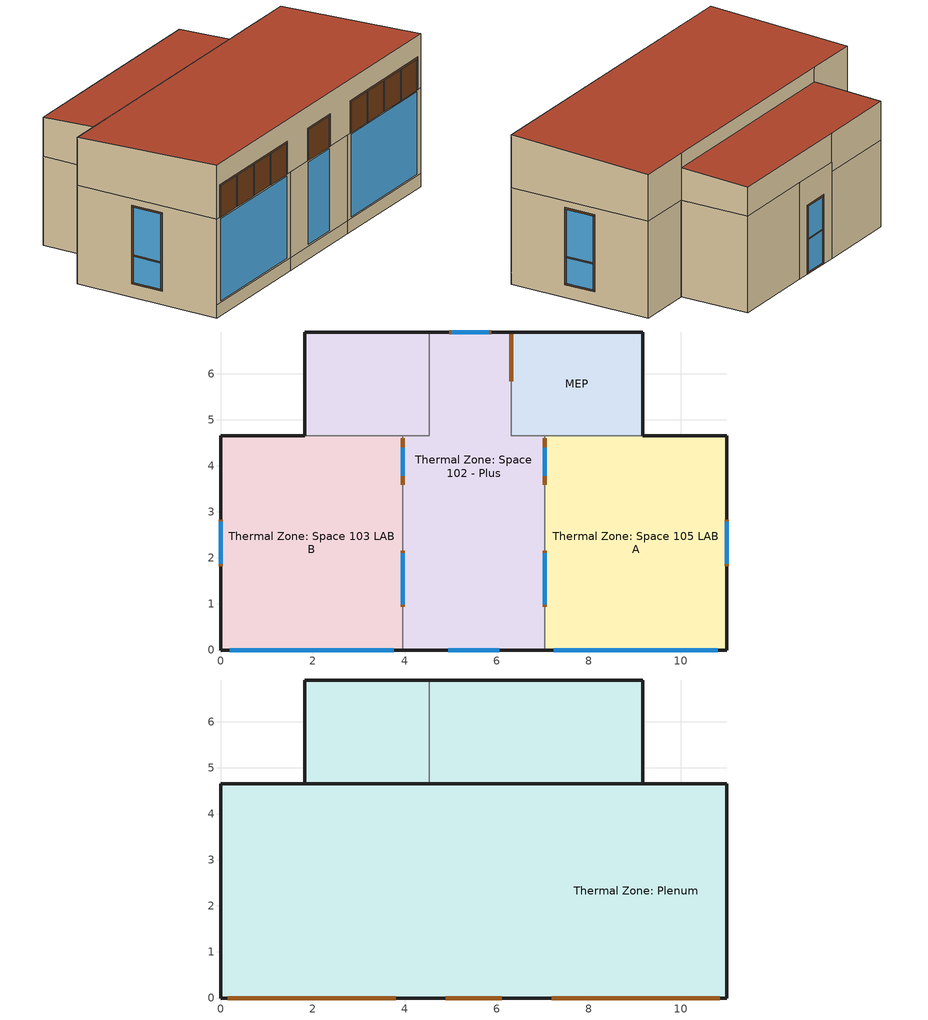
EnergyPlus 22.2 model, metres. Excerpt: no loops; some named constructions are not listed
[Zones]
MEP
 floor ground (HIBO Slab Sealed Concrete): 9.17,6.91 9.17,4.65 6.31,4.65 6.31,6.91 z0
 wall outside (HIBO CMU Veneer Exterior Wall): 9.17,4.65 9.17,6.91 6.31,6.91 z0:3.05
 wall to Thermal Zone: Space 105 LAB A (HIBO Interior Partition SA.8.21): 7.04,4.65 9.17,4.65 z0:3.05
 wall to Thermal Zone: Space 102 - Plus (HIBO Interior Partition SA.8.21): 6.31,4.65 7.04,4.65 z0:3.05
 wall to Thermal Zone: Space 102 - Plus (HIBO Interior Partition SA.6.20): 6.31,6.91 6.31,4.65 z0:3.05
 door inside (HIBO Metal Frame Strip): 6.31,6.86 6.31,5.85 z2.13:2.18; 6.31,5.9 6.31,5.85 / 6.31,6.86 6.31,6.81 z0:2.13
 door inside (HIBO HM Door 1-3-4in): 6.31,6.81 6.31,5.9 z0:2.13
Thermal Zone: Space 103 LAB B
 floor ground (HIBO Slab Carpet): 3.96,4.65 3.96,0 0,0 0,4.65 z0
 wall outside (HIBO Metal Panel Exterior Wall): 1.83,4.65 0,4.65 0,0 z0:3.05; 0,0 3.96,0 z0.41:3.05
 wall outside (HIBO CMU Veneer Exterior Wall): 0,0 3.96,0 z0:0.41
 wall to Thermal Zone: Space 102 - Plus (HIBO Interior Partition SA.8.21): 3.96,4.65 1.83,4.65 z0:2.74
 wall to Thermal Zone: Space 102 - Plus (HIBO Interior Partition SA.6.20): 3.96,0 3.96,2.73 3.96,4.65 z0:3.05
 wall to Thermal Zone: Plenum (HIBO Interior Partition SA.8.21): 3.96,4.65 1.83,4.65 z2.74:3.05
 window (EXT_Window_SN54): 0.2,0 3.76,0 z0.46:3; 0,2.78 0,1.87 z0.46:1.27; 0,2.78 0,1.87 z1.32:2.79
 window inside (HIBO Interior CTG): 3.96,3.79 3.96,4.4 z1.07:1.98; 3.96,0.99 3.96,2.11 z1.07:1.88
 door inside (HIBO Metal Frame Strip): 3.96,3.59 3.96,4.6 z2.13:2.18; 3.96,3.59 3.96,3.64 / 3.96,4.55 3.96,4.6 z0:2.13; 3.96,0.94 3.96,2.16 z1.02:1.07; 3.96,0.94 3.96,2.16 z1.88:1.93; 3.96,0.94 3.96,0.99 / 3.96,2.11 3.96,2.16 z1.07:1.88
 door inside (HIBO HM Door 1-3-4in): 3.96,3.64 3.96,4.55 z0:1.07; 3.96,3.64 3.96,4.55 z1.98:2.13; 3.96,3.64 3.96,3.79 / 3.96,4.4 3.96,4.55 z1.07:1.98
 door (HIBO Exterior Aluminum Frame Strip): 0,2.84 0,1.82 z0.41:0.46; 0,2.84 0,1.82 z2.79:2.84; 0,1.87 0,1.82 / 0,2.84 0,2.78 z0.46:2.79; 0,2.78 0,1.87 z1.27:1.32
Thermal Zone: Space 102 - Plus
 floor ground (HIBO Slab Carpet): 7.04,2.73 7.04,0 3.96,0 3.96,2.73 z0
 floor ground (HIBO Slab Sealed Concrete): 6.31,6.91 6.31,4.65 7.04,4.65 7.04,2.73 3.96,2.73 3.96,4.65 4.53,4.65 4.53,6.91 z0; 4.53,6.91 4.53,4.65 1.83,4.65 1.83,6.91 z0
 wall outside (HIBO Metal Panel Exterior Wall): 3.96,0 7.04,0 z0.41:3.05
 wall outside (HIBO CMU Veneer Exterior Wall): 6.31,6.91 4.53,6.91 z0:3.05; 4.53,6.91 1.83,6.91 1.83,4.65 z0:2.74; 3.96,0 7.04,0 z0:0.41
 wall to Thermal Zone: Space 105 LAB A (HIBO Interior Partition SA.6.20): 7.04,0 7.04,2.73 7.04,4.65 z0:3.05
 wall to Thermal Zone: Plenum (HIBO Interior Partition SA.6.20): 4.53,6.91 4.53,4.65 3.96,4.65 z2.74:3.05
 window (EXT_Window_SN54): 4.94,0 6.06,0 z0.46:3; 5.83,6.91 5.02,6.91 z0.05:1.07; 5.83,6.91 5.02,6.91 z1.12:2.13
 window inside (HIBO Interior CTG): 7.04,3.79 7.04,4.4 z1.07:1.98; 7.04,0.99 7.04,2.11 z1.07:1.88
 door inside (HIBO Metal Frame Strip): 7.04,3.59 7.04,4.6 z2.13:2.18; 7.04,3.59 7.04,3.64 / 7.04,4.55 7.04,4.6 z0:2.13; 7.04,0.94 7.04,2.16 z1.02:1.07; 7.04,0.94 7.04,2.16 z1.88:1.93; 7.04,0.94 7.04,0.99 / 7.04,2.11 7.04,2.16 z1.07:1.88
 door inside (HIBO HM Door 1-3-4in): 7.04,3.64 7.04,4.55 z0:1.07; 7.04,3.64 7.04,4.55 z1.98:2.13; 7.04,3.64 7.04,3.79 / 7.04,4.4 7.04,4.55 z1.07:1.98
 door (HIBO Exterior Aluminum Frame Strip): 5.88,6.91 4.97,6.91 z0:0.05; 5.88,6.91 4.97,6.91 z2.13:2.18; 5.02,6.91 4.97,6.91 / 5.88,6.91 5.83,6.91 z0.05:2.13; 5.83,6.91 5.02,6.91 z1.07:1.12
Thermal Zone: Space 105 LAB A
 floor ground (HIBO Slab Carpet): 7.04,4.65 11,4.65 11,0 7.04,0 z0
 wall outside (HIBO Metal Panel Exterior Wall): 11,0 11,4.65 9.17,4.65 z0:3.05; 7.04,0 11,0 z0.41:3.05
 wall outside (HIBO CMU Veneer Exterior Wall): 7.04,0 11,0 z0:0.41
 window (EXT_Window_SN54): 7.24,0 10.8,0 z0.46:3; 11,1.87 11,2.78 z0.46:1.27; 11,1.87 11,2.78 z1.32:2.79
 door (HIBO Exterior Aluminum Frame Strip): 11,1.82 11,2.84 z0.41:0.46; 11,1.82 11,2.84 z2.79:2.84; 11,1.82 11,1.87 / 11,2.78 11,2.84 z0.46:2.79; 11,1.87 11,2.78 z1.27:1.32
Thermal Zone: Plenum
 floor to Thermal Zone: Space 105 LAB A (HIBO APC-1 Ceiling): 11,4.65 11,0 7.04,0 7.04,4.65 z3.05
 floor to MEP (HIBO APC-1 Ceiling): 9.17,6.91 9.17,4.65 6.31,4.65 6.31,6.91 z3.05
 floor to Thermal Zone: Space 102 - Plus (HIBO GYP Ceiling): 7.04,2.73 7.04,0 3.96,0 3.96,2.73 z3.05
 floor to Thermal Zone: Space 102 - Plus (HIBO APC-1 Ceiling): 6.31,6.91 6.31,4.65 7.04,4.65 7.04,2.73 3.96,2.73 3.96,4.65 4.53,4.65 4.53,6.91 z3.05; 4.53,6.91 4.53,4.65 1.83,4.65 1.83,6.91 z2.74
 floor to Thermal Zone: Space 103 LAB B (HIBO APC-1 Ceiling): 3.96,4.65 3.96,0 0,0 0,4.65 z3.05
 wall outside (HIBO Metal Panel Exterior Wall): 1.83,4.65 0,4.65 / 11,4.65 9.17,4.65 z3.05:4.52; 0,0 11,0 z3.05:4.72; 9.17,4.65 1.83,4.65 z4.06:4.52; 0,4.65,4.52 0,4.65,3.05 0,0,3.05 0,0,4.72; 11,0,4.72 11,0,3.05 11,4.65,3.05 11,4.65,4.52
 wall outside (HIBO CMU Veneer Exterior Wall): 4.53,6.91 1.83,6.91 z2.74:3.96; 9.17,6.91 4.53,6.91 z3.05:3.96; 1.83,6.91,3.96 1.83,6.91,2.74 1.83,4.65,2.74 1.83,4.65,4.06; 9.17,4.65,4.06 9.17,4.65,3.05 9.17,6.91,3.05 9.17,6.91,3.96
 door (HIBO Exterior Aluminum Frame Strip): 0.15,0 3.81,0 / 4.89,0 6.11,0 / 7.19,0 10.85,0 z4.01:4.06; 0.15,0 0.2,0 / 3.76,0 3.81,0 / 1.05,0 1.1,0 / 1.95,0 2,0 / 2.85,0 2.91,0 / 4.89,0 4.94,0 / 6.06,0 6.11,0 / 7.19,0 7.24,0 / 10.8,0 10.85,0 / 8.09,0 8.15,0 / 9,0 9.05,0 / 9.9,0 9.95,0 z3.05:4.01
 door (HIBO ITSG Opaque Panel): 0.2,0 1.05,0 / 1.1,0 1.95,0 / 2,0 2.85,0 / 2.91,0 3.76,0 / 4.94,0 6.06,0 / 7.24,0 8.09,0 / 8.15,0 9,0 / 9.05,0 9.9,0 / 9.95,0 10.8,0 z3.05:4.01
 roof outside (HIBO EPDM Insulated Roof): 9.17,6.91,3.96 1.83,6.91,3.96 1.83,4.65,4.06 9.17,4.65,4.06; 0,4.65,4.52 0,0,4.72 11,0,4.72 11,4.65,4.52
[SizingPeriod:DesignDay] Month=1; Day of Month=21; Day Type=WinterDesignDay; Daily Dry-Bulb Temperature Range {deltaC}=0; Dry-Bulb Temperature Range Modifier Type=DefaultMultipliers; Barometric Pressure {Pa}=97784; Wind Direction {deg}=340; Rain Indicator=No; Snow Indicator=No; Daylight Saving Time Indicator=No; Solar Model Indicator=ASHRAEClearSky; Sky Clearness=0; Begin Environment Reset Mode=FullResetAtBeginEnvironment
Name | Maximum Dry-Bulb Temperature {C} | Humidity Condition Type | Wetbulb or DewPoint at Maximum Dry-Bulb {C} | Wind Speed {m/s}
Omaha Eppley Airfield Ann Htg 99.6% Condns DB | -21.3 | Wetbulb | -21.3 | 4.5
Omaha Eppley Airfield Ann Htg Wind 99.6% Condns WS=>MCDB | -8.6 | Wetbulb | -8.6 | 13.8
Omaha Eppley Airfield Ann Hum_n 99.6% Condns DP=>MCDB | -20.6 | Dewpoint | -25.4 | 4.5
[Schedule:Compact]
CLGSETP_SCH_NO_OPTIMUM: Through: 12/31, For: WeekDays, Until: 6:00, 29.44, Until: 7:00, 23.89, Until: 18:00, 23.89, Until: 24:00, 29.44, For: Weekends, Until: 24:00, 29.44, For: Holiday, Until: 24:00, 29.44, For: WinterDesignDay, Until: 24:00, 29.44, For: SummerDesignDay, Until: 24:00, 23.89, For: CustomDay1, Until: 24:00, 29.44, For: CustomDay2, Until: 24:00, 29.44
Lab B July Single Setpoint: Temperature, Through: 6/30, For: AllDays, Until: 24:00, 24, Through: 7/1, For: AllDays, Interpolate: No, Until: 02:00, 24, Until: 14:00, 22, Until: 16:00, 24, Until: 20:00, 26, Until: 24:00, 28, Through: 7/2, For: AllDays, Interpolate: No, Until: 04:00, 28, Until: 08:00, 20, Until: 10:00, 26, Until: 18:00, 22, Until: 20:00, 20, Until: 24:00, 24, Through: 7/3, For: AllDays, Interpolate: No, Until: 02:00, 26, Until: 10:00, 20, Until: 14:00, 24, Until: 24:00, 20, Through: 7/4, For: AllDays, Interpolate: No, Until: 02:00, 20, Until: 06:00, 24, Until: 14:00, 20, Until: 18:00, 28, Until: 22:00, 20, Until: 24:00, 28, Through: 7/5, For: AllDays, Interpolate: No, Until: 10:00, 28, Until: 18:00, 22, Until: 24:00, 26, Through: 7/6, For: AllDays, Interpolate: No, Until: 02:00, 26, Until: 06:00, 22, Until: 14:00, 28, Until: 22:00, 20, Until: 24:00, 24, Through: 7/7, For: AllDays, Interpolate: No, Until: 04:00, 26, Until: 12:00, 22, Until: 14:00, 28, Until: 16:00, 20, Until: 24:00, 22, Through: 7/8, For: AllDays, Interpolate: No, Until: 08:00, 28, Until: 10:00, 26, Until: 18:00, 20, Until: 24:00, 22, Through: 7/9, For: AllDays, Interpolate: No, Until: 02:00, 22, Until: 06:00, 20, Until: 10:00, 26, Until: 14:00, 22, Until: 18:00, 26, Until: 20:00, 28, Until: 24:00, 22, Through: 7/10, For: AllDays, Interpolate: No, Until: 02:00, 20, Until: 10:00, 22, Until: 14:00, 26, Until: 18:00, 20, Until: 24:00, 24, Through: 7/11, For: AllDays, Interpolate: No, Until: 02:00, 24, Until: 06:00, 26, Until: 08:00, 24, Until: 12:00, 22, Until: 16:00, 24, Until: 18:00, 28, Until: 20:00, 22, Until: 24:00, 24, Through: 7/12, For: AllDays, Interpolate: No, Until: 02:00, 22, Until: 06:00, 20, Until: 14:00, 26, Until: 22:00, 28, Until: 24:00, 20, Through: 7/13, For: AllDays, Interpolate: No, Until: 02:00, 22, Until: 06:00, 20, Until: 14:00, 26, Until: 18:00, 24, Until: 24:00, 26, Through: 7/14, For: AllDays, Interpolate: No, Until: 02:00, 26, Until: 06:00, 24, Until: 08:00, 20, Until: 16:00, 28, Until: 20:00, 20, Until: 24:00, 24, Through: 7/15, For: AllDays, Interpolate: No, Until: 02:00, 26, Until: 06:00, 20, Until: 14:00, 24, Until: 16:00, 28, Until: 18:00, 20, Until: 24:00, 26, Through: 7/16, For: AllDays, Interpolate: No, Until: 06:00, 26, Until: 10:00, 28, Until: 12:00, 24, Until: 14:00, 28, Until: 16:00, 24, Until: 18:00, 26, Until: 22:00, 28, Until: 24:00, 20, Through: 7/17, For: AllDays, Interpolate: No, Until: 06:00, 20, Until: 10:00, 22, Until: 14:00, 28, Until: 16:00, 20, Until: 18:00, 28, Until: 20:00, 26, Until: 24:00, 22, Through: 7/18, For: AllDays, Interpolate: No, Until: 04:00, 28, Until: 16:00, 24, Until: 18:00, 22, Until: 24:00, 28, Through: 7/19, For: AllDays, Interpolate: No, Until: 02:00, 28, Until: 04:00, 24, Until: 06:00, 22, Until: 10:00, 26, Until: 12:00, 28, Until: 20:00, 24, Until: 24:00, 26, Through: 7/20, For: AllDays, Interpolate: No, Until: 02:00, 22, Until: 10:00, 26, Until: 18:00, 20, Until: 22:00, 22, Until: 24:00, 24, Through: 7/21, For: AllDays, Interpolate: No, Until: 06:00, 24, Until: 10:00, 28, Until: 18:00, 26, Until: 24:00, 24, Through: 7/22, For: AllDays, Interpolate: No, Until: 02:00, 24, Until: 06:00, 28, Until: 08:00, 22, Until: 16:00, 24, Until: 20:00, 22, Until: 24:00, 28, Through: 7/23, For: AllDays, Interpolate: No, Until: 08:00, 22, Until: 10:00, 28, Until: 14:00, 22, Until: 16:00, 24, Until: 24:00, 20, Through: 7/24, For: AllDays, Interpolate: No, Until: 12:00, 28, Until: 16:00, 24, Until: 24:00, 22, Through: 7/25, For: AllDays, Interpolate: No, Until: 02:00, 28, Until: 04:00, 20, Until: 06:00, 28, Until: 08:00, 24, Until: 10:00, 26, Until: 12:00, 22, Until: 16:00, 26, Until: 20:00, 20, Until: 22:00, 24, Until: 24:00, 26, Through: 7/26, For: AllDays, Interpolate: No, Until: 06:00, 26, Until: 08:00, 20, Until: 10:00, 26, Until: 12:00, 22, Until: 24:00, 20, Through: 7/27, For: AllDays, Interpolate: No, Until: 12:00, 22, Until: 20:00, 28, Until: 24:00, 24, Through: 7/28, For: AllDays, Interpolate: No, Until: 08:00, 20, Until: 12:00, 22, Until: 14:00, 28, Until: 16:00, 20, Until: 20:00, 26, Until: 24:00, 24, Through: 7/29, For: AllDays, Interpolate: No, Until: 08:00, 24, Until: 12:00, 28, Until: 14:00, 26, Until: 22:00, 24, Until: 24:00, 28, Through: 7/30, For: AllDays, Interpolate: No, Until: 02:00, 28, Until: 04:00, 22, Until: 12:00, 26, Until: 20:00, 24, Until: 24:00, 26, Through: 7/31, For: AllDays, Interpolate: No, Until: 08:00, 26, Until: 10:00, 24, Until: 14:00, 20, Until: 16:00, 26, Until: 24:00, 28, Through: 12/31, For: AllDays, Until: 24:00, 24
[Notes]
HIBO LAB B JULY SINGLE-SETPOINT EXCITATION - 2026-10-21
July weather-run days: ThermostatSetpoint:SingleHeatingOrCooling (type 3).
The actual common heating/cooling target is 20,22,24,26,28 C.
No +/-0.5 C offsets are applied during the July weather run.
Every original July switch time and central-reference value is preserved.
Target values equal (original heating setpoint + cooling setpoint)/2.
The fixed mixed-level schedule is retained; it is not newly optimized.
Other zones, HVAC equipment, sizing inputs, weather settings and existing
output requests are unchanged. Shared AHU/interzone coupling remains active.
Lab B retains its original dual controls outside July and on design days.
Run period: July 1-31, July 1 Sunday, one-minute timestep, DST disabled.
Calibration split remains a downstream choice: July 1 conditioning,
July 2-22 training, July 23-31 validation; no MCMC is run by this IDF.
Additional timestep outputs expose the applied single setpoint and mode.
HIBO TASK 1 - REFERENCED MATERIALS REVISION - 2026-09-25
Parent: HIBO_Task1_Standard_Ground(1).idf (EnergyPlus22.2).
Published material/reference-assembly values are identified beside each field.
Generic references and calculated equivalents do not certify installed products.
Geometry, HVAC, controls, gains, run periods, outputs and ground temperatures
retain their original active values. APC-1 material is renamed to identify
the selected Armstrong ULTIMA High NRC1940 reference, consistently in all uses.
Floors use the existing Ground boundary and explicit fill/slab/finish layers.
Annual results are regenerated with EnergyPlus22.2 and Omaha725500 TMY3.
